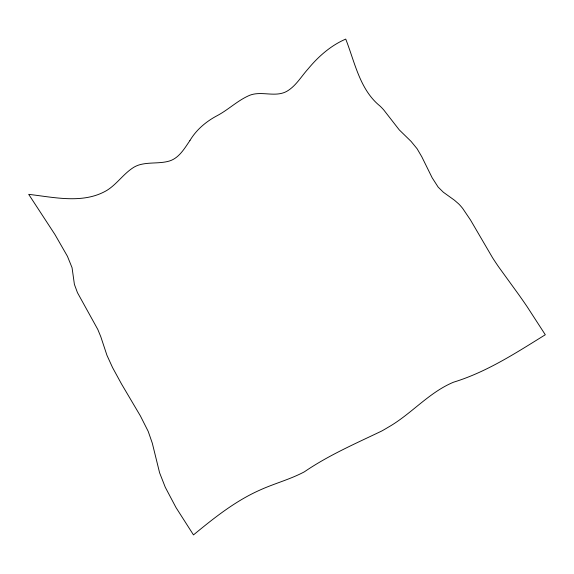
<?xml version="1.0" encoding="UTF-8"?>
<svg xmlns="http://www.w3.org/2000/svg" width="574" height="574" viewBox="0 0 574 574"><rect width="100%" height="100%" fill="white"/><g stroke="black" fill="none" stroke-linecap="round" stroke-linejoin="round"><path stroke-width="0.86" d="M189.908 140.594C184.433 148.508 179.11 158.065 169.294 161.057C159.751 163.827 149.57 162.083 139.999 164.666A14.486 8.036 -26.1 0 0 134 167.17C123.733 173.405 117.103 184.053 106.886 190.389C83.302 204.294 54.2 197.284 28.7 194.349L54.96 234.551L67.431 256.284L72.059 267.699L74.405 284.395L77.461 292.668L97.802 329.462L100.809 336.759L106.958 355.32L112.583 367.618L121.523 383.992L140.436 415.999L148.214 431.411L152.297 443.164L159.601 472.789L165.283 487.276L176.017 507.581L193.474 534.903C213.908 518.085 234.917 501.289 259.226 490.39C274.02 483.552 289.992 479.505 304.399 471.806C328.565 455.275 355.313 443.688 381.588 431.088A33.543 5.74 -30.1 0 0 388.053 427.336C411.228 414.206 428.735 392.494 453.582 382.184C486.774 371.995 516.026 352.881 545.3 334.75L527.248 306.875A176.792 44.507 58.3 0 0 518.753 294.641L498.634 266.874A120.045 43.143 59.5 0 1 492.514 257.669L470.522 220.029L462.701 208.448A26.892 8.093 60.7 0 0 458.619 203.835L454.421 200.19L443.329 192.218L438.149 187.095L432.143 177.753L421.804 156.795L417.097 148.745L411.077 141.405L399.239 129.853L383.769 109.957A44.277 11.903 63 0 0 379.794 105.853C359.726 89.515 354.761 61.978 345.735 39.097C330.811 45.511 318.369 56.496 308.102 68.902C301.192 76.529 295.854 86.157 286.684 91.395C274.587 97.96 260.302 89.931 248.068 96.016C236.753 101.254 227.727 110.215 216.671 115.934C205.829 121.745 196.208 129.918 189.908 140.594"/></g></svg>
